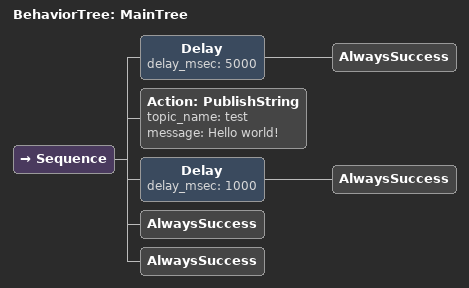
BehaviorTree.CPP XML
<?xml version="1.0"?>
<root BTCPP_format="4" main_tree_to_execute="MainTree">
    <BehaviorTree ID="MainTree">
        <Sequence>
            <Delay delay_msec="5000">
                <AlwaysSuccess />
            </Delay>
            <Action ID="PublishString" topic_name="test" message="Hello world!" />
            <Delay delay_msec="1000">
                <AlwaysSuccess />
            </Delay>
            <AlwaysSuccess />
            <AlwaysSuccess />
        </Sequence>
    </BehaviorTree>
</root>
